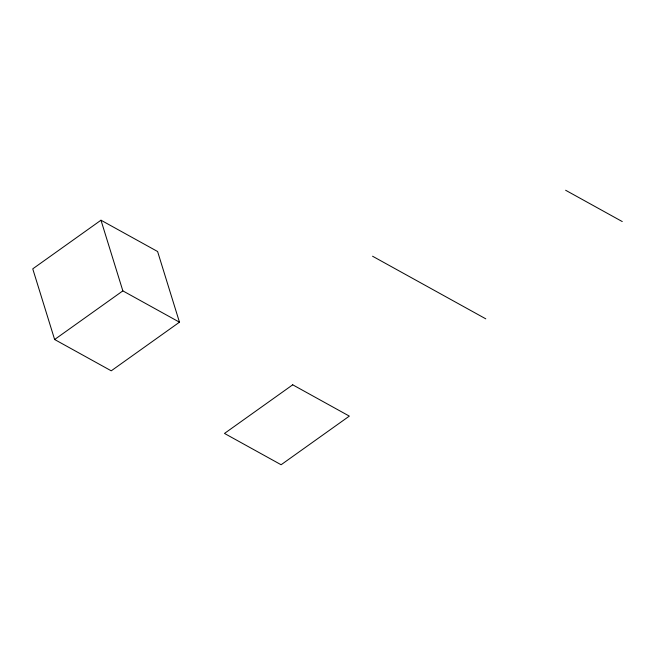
<?xml version="1.0" encoding="UTF-8"?>
<svg xmlns="http://www.w3.org/2000/svg" width="655" height="655" viewBox="0 0 655 655"><rect width="100%" height="100%" fill="white"/><g stroke="black" fill="none" stroke-linecap="round" stroke-linejoin="round"><path stroke-width="0.98" d="M100.976 220.211L32.75 268.845L54.627 339.511L111.244 370.82L179.47 322.186L157.601 251.52L100.976 220.211L122.853 290.877L179.47 322.186M54.627 339.511L122.853 290.877M565.633 190.253L622.25 221.562M372.556 256.22L485.789 318.838M292.711 384.804L224.485 433.438L281.11 464.747L349.336 416.113L292.711 384.804"/></g></svg>
